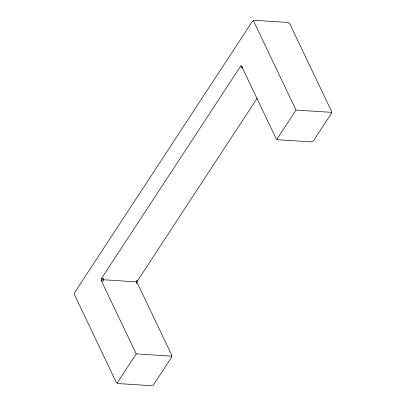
<?xml version="1.0" encoding="UTF-8"?>
<svg xmlns="http://www.w3.org/2000/svg" width="406" height="406" viewBox="0 0 406 406"><rect width="100%" height="100%" fill="white"/><g stroke="black" fill="none" stroke-linecap="round" stroke-linejoin="round"><path stroke-width="0.61" d="M257.135 98.277L137.091 281.439L137.01 280.318L136.533 281.876L136.797 283.489L137.03 282.373L171.687 355.032L171.54 357.28L153.564 384.705L152.641 385.355L151.545 385.7L118.131 383.558L117.09 383.076L116.263 382.305L74.516 294.781L74.663 292.533L252.436 21.295L254.455 20.3L287.869 22.442L289.737 23.695L331.484 111.219L331.337 113.467L313.356 140.892L312.437 141.547L311.341 141.887L277.927 139.745L276.882 139.263L276.06 138.492L241.403 65.828L242.123 66.701M117.09 383.076L136.218 353.885L100.992 280.059L103.388 281.348L103.124 279.734L103.596 278.171L101.058 279.13L240.875 65.792L241.423 67.883L242.357 67.289M276.882 139.263L296.015 110.077L253.359 20.645M137.081 281.911L101.525 279.627M331.57 112.355L296.015 110.077M171.774 356.169L136.218 353.885M241.347 66.29L242.022 66.96"/></g></svg>
